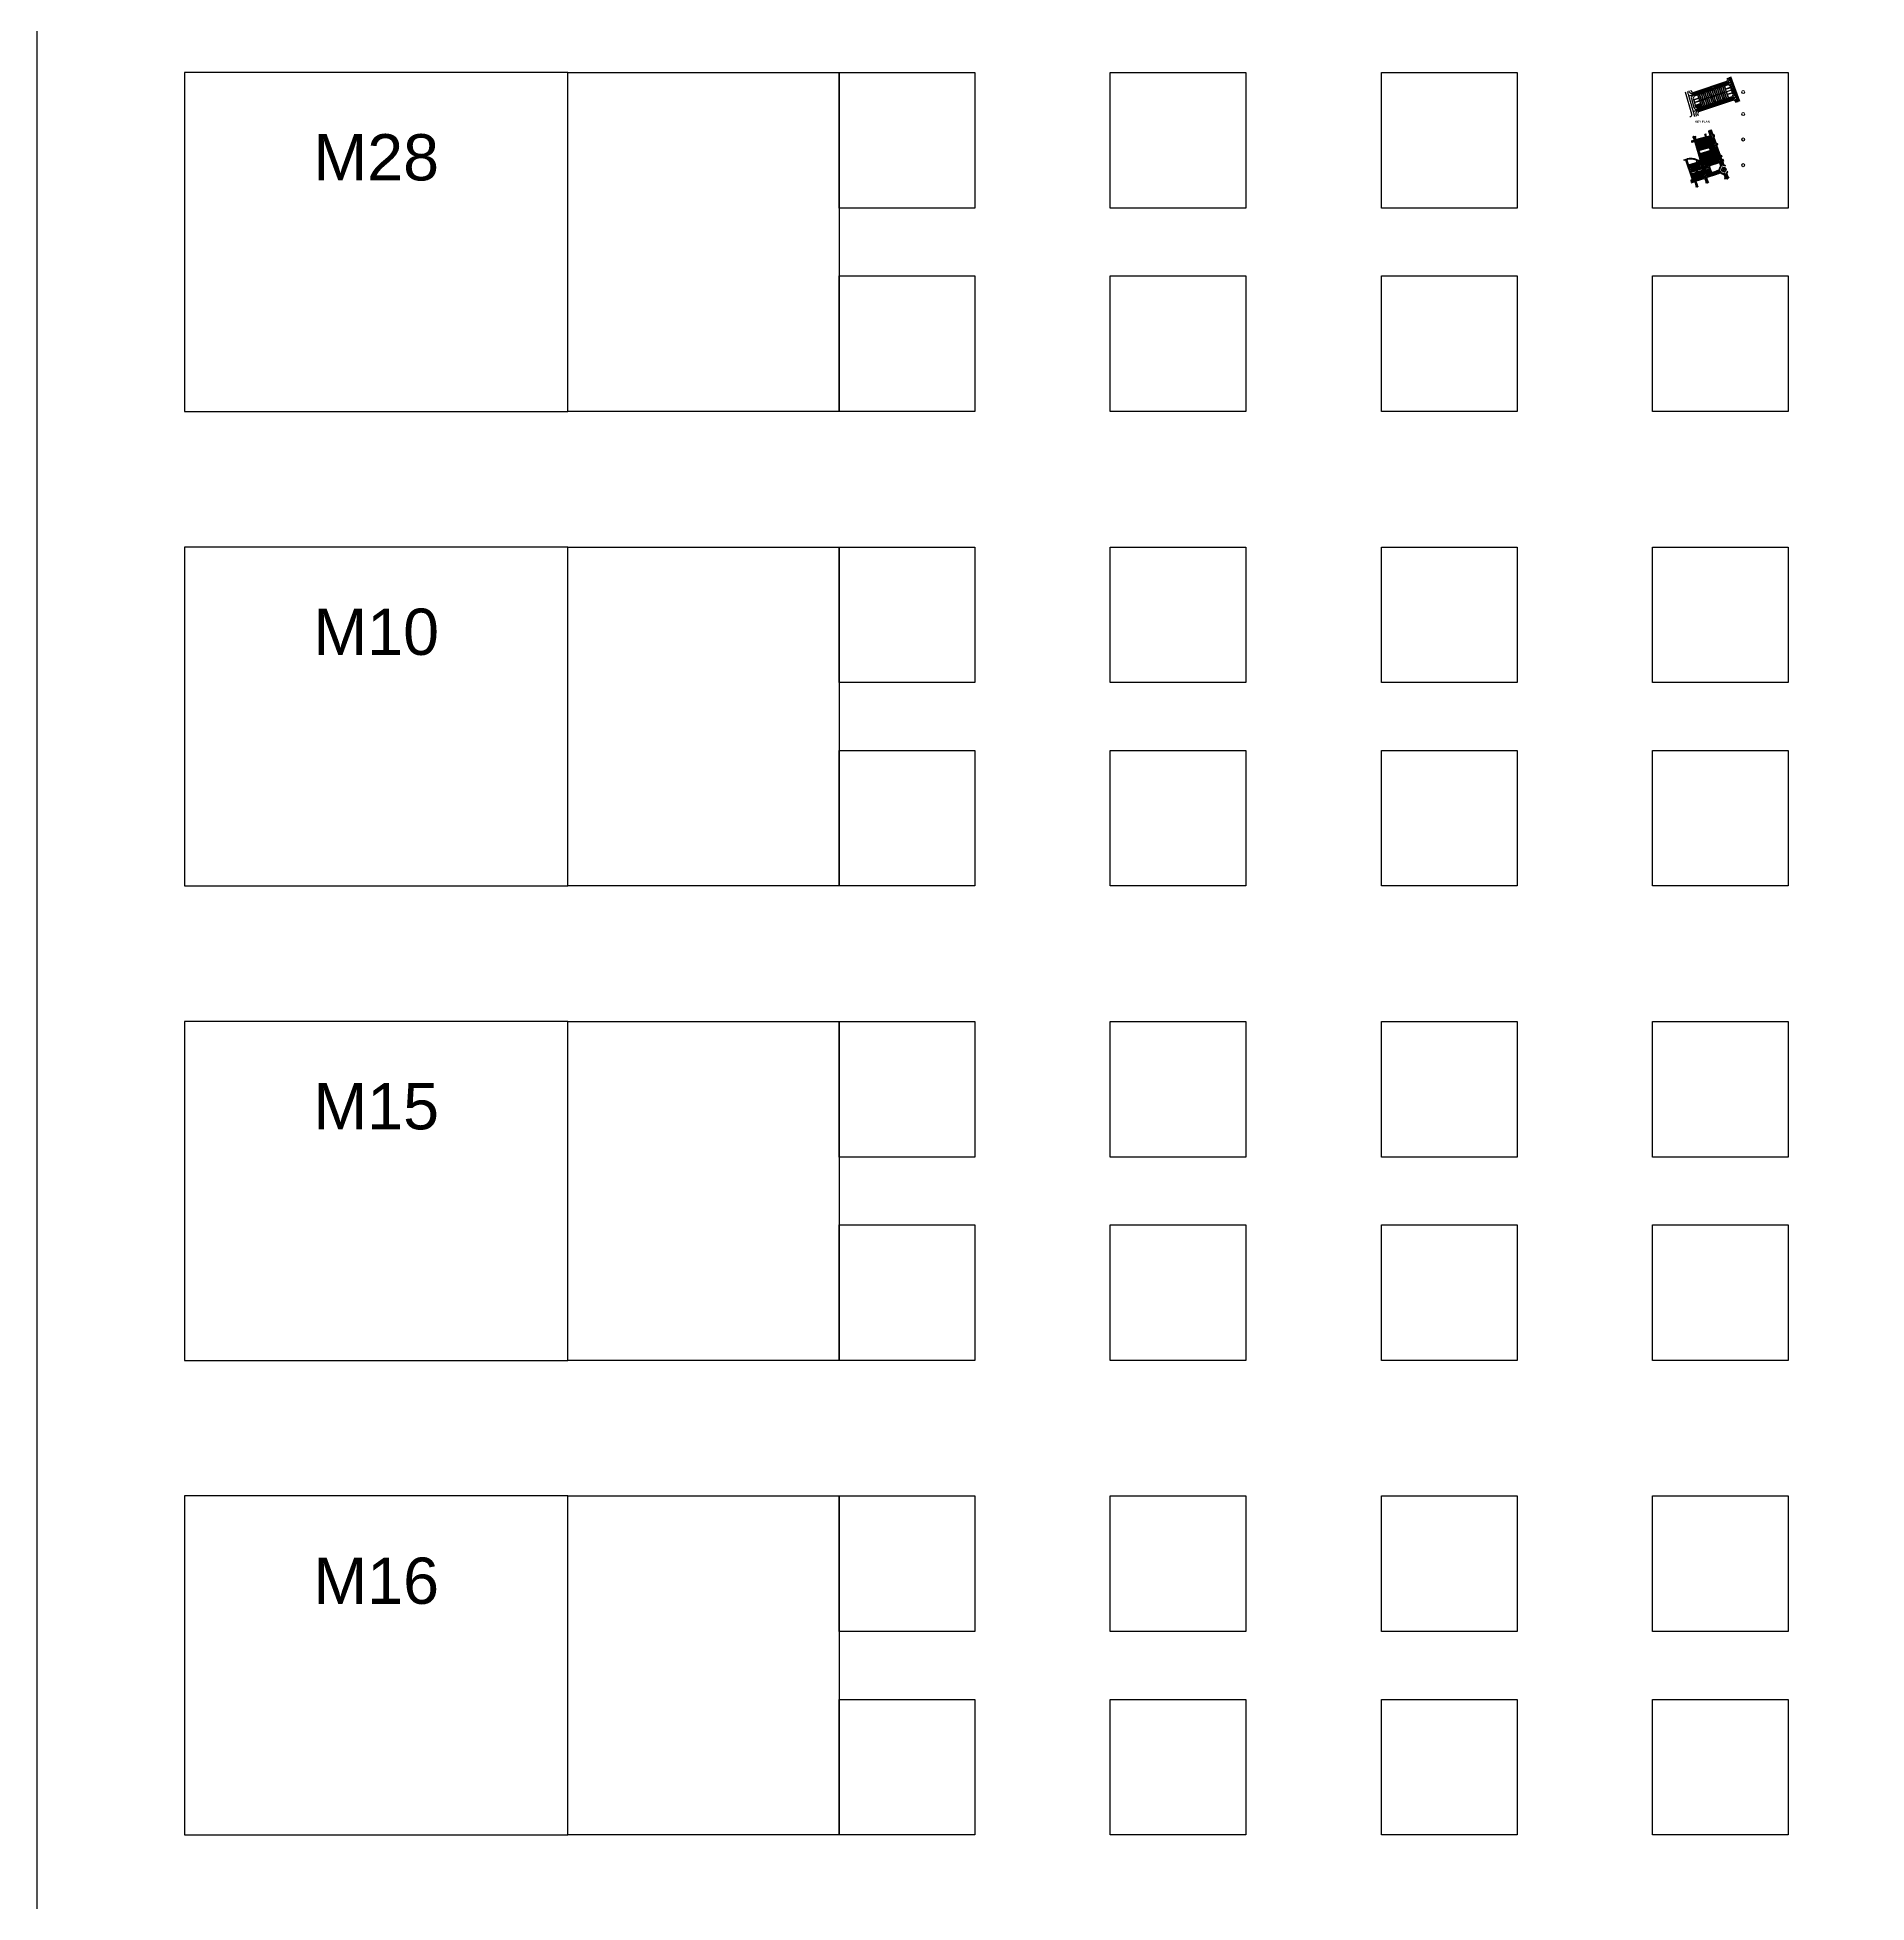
# Model space of a CAD drawing. Header units: millimetres. Extents: x -127141 to 682685, y -1234500 to 49778.
# Drawn here: x -127141 to 210174, y -600000 to -256002 of the extents above; entities that cross this region are included whole.
import ezdxf
from ezdxf.enums import TextEntityAlignment as Align

# ---------------------------------------------------------------- set-up
doc = ezdxf.new("R2010")
doc.units = ezdxf.units.MM
doc.header["$MEASUREMENT"] = 0
for name, pattern in [('ACAD_ISO10W100', [18.5, 12, -3, 0.5, -3]), ('CENTER', [3, 1.5, -0.5, 0.5, -0.5]), ('HIDDEN', [0.75, 0.5, -0.25])]:
    doc.linetypes.add(name, pattern=pattern)
for name, color, linetype, lineweight in [('-KH', 143, 'Continuous', 13), ('-TEXT', 7, 'Continuous', 15), ('-WALL', 4, 'Continuous', 35), ('A-TEXT', 7, 'Continuous', 18)]:
    doc.layers.add(name, color=color, linetype=linetype, lineweight=lineweight)
for name, color, linetype in [('ChiaLo', 128, 'CENTER'), ('LoLK', 6, 'Continuous'), ('net in mo', 159, 'Continuous')]:
    doc.layers.add(name, color=color, linetype=linetype)
doc.layers.add('LUOI GIONG', color=160, linetype='Continuous', plot=False)
doc.styles.add('1', font='arial.ttf')
doc.styles.add('A1-arial', font='arial.ttf', dxfattribs={"width": 0.8})
doc.styles.add('SVN_AVO', font='')
doc.styles.get('SVN_AVO').set_extended_font_data('SVN-Avo', bold=True)

# ---------------------------------------------------------------- blocks, each defined once
blk = doc.blocks.new('A$C3F770CC9')
at = {"elevation": 0}
blk.add_lwpolyline([(349, 602), (340, 598), (332, 602), (316, 650), (282, 638), (298, 591), (293, 582), (266, 575), (260, 578), (255, 592), (244, 588), (248, 575), (245, 569), (147, 542), (141, 545), (137, 559), (114, 553), (117, 539), (114, 533), (87, 525)], dxfattribs=at)
for points in [[(88, 519), (117, 527, 0.415004), (124, 539), (119, 554), (131, 558), (135, 543, 0.413423), (147, 536), (246, 563, 0.427702), (252, 573), (247, 589), (252, 591), (258, 574, 0.400853), (268, 569), (292, 576, 0.437327), (303, 595), (302, 597), (288, 640), (311, 648), (325, 605), (325, 603, 0.429754), (345, 594, 0.000823), (351, 596)], [(0, 310), (6, 313), (30, 321, -0.181821), (140, 318), (158, 312, 0.083755), (181, 306, 0.513132), (187, 314), (132, 509, 0.412228), (120, 516), (92, 508)], [(290, 467), (280, 495, 0.391769), (271, 500), (164, 471, 0.416202), (158, 461), (166, 432, 0.412228), (176, 426), (285, 457, 0.43702), (290, 467)], [(328, 554), (349, 496, 1), (353, 497), (332, 555, 1), (328, 554)], [(348, 582, 0.398827), (340, 563), (365, 494, 0.433046), (375, 490), (387, 495)], [(357, 579, -0.001489), (347, 575), (344, 569), (370, 496), (377, 493), (386, 498)], [(357, 579, -0.001489), (347, 575), (344, 569), (370, 496), (377, 493), (386, 498)], [(355, 585, -0.001108), (348, 582)], [(362, 461), (398, 359, 1), (402, 361), (366, 462, 1), (362, 461)], [(389, 489), (376, 484, 0.395629), (372, 473), (414, 358, 0.467936), (425, 354), (436, 360)], [(26, 306, 0.41785), (17, 310), (8, 307), (2, 304)], [(77, 80), (92, 85, 0.414214), (97, 95), (26, 306)], [(142, 311, -0.219363), (146, 307), (152, 291, 0.414214), (162, 286), (185, 294, -0.428104), (195, 288), (197, 280, -0.400458), (192, 270), (67, 228, -0.414214), (57, 234), (32, 308, -0.420828), (37, 317, -0.172814), (138, 313), (142, 311)], [(211, 230), (203, 259, 0.428104), (193, 264), (69, 223, 0.414214), (64, 213), (74, 184, 0.414214), (84, 179), (206, 220, 0.400458), (211, 230)], [(217, 209), (220, 199, -0.400458), (215, 189), (165, 173, -0.414214), (155, 178), (152, 187, -0.414214), (157, 197), (207, 214, -0.428104), (217, 209)], [(313, 406, 0.407417), (302, 411), (191, 373, 0.400458), (186, 364), (194, 335, 0.428104), (204, 329), (318, 367, 0.421043), (323, 378), (313, 406)], [(234, 223, 0.400458), (228, 213), (231, 205, 0.414214), (232, 204, 0.414214), (232, 205), (230, 214, -0.400458), (234, 222), (274, 235, 0.414214), (274, 236, 0.414214), (273, 236), (234, 223)], [(290, 208), (242, 192, 0.400458), (237, 183), (246, 153, 0.428104), (265, 143), (368, 177, 0.008886), (401, 189, 0.278117), (414, 205, -0.147047), (424, 229, 0.270704), (428, 249), (418, 277, 0.407417), (408, 282), (299, 245, 0.414214), (291, 230), (295, 218, -0.414214), (290, 208)], [(437, 254, 0.414214), (439, 253), (439, 253, 0.414214), (440, 256), (416, 324, 0.414214), (413, 325), (413, 325, 0.414214), (412, 322), (437, 254)], [(438, 355), (425, 347, 0.362457), (421, 337), (432, 309, 0.467936), (443, 305), (454, 311)], [(466, 244, -0.269945), (450, 257), (439, 288, -0.362457), (443, 297), (456, 305)], [(457, 302), (448, 297), (445, 289), (455, 262, 0.256594), (469, 250, -0.038992), (477, 247, -0.038992)], [(480, 239, 0.082783), (466, 244)], [(144, 166, 0.414214), (149, 176), (146, 185, 0.414214), (136, 190), (86, 174, 0.414214), (81, 163), (84, 154, 0.414214), (94, 149), (144, 166)], [(81, 67), (227, 116, 1), (226, 119), (80, 70)], [(82, 67), (227, 116, 1), (226, 119)], [(451, 155, -0.124666), (430, 164, 0.262937), (411, 167, -0.009345), (375, 155), (270, 120, 0.405257), (261, 101), (270, 71), (258, 68), (250, 96, 0.423227), (231, 106), (144, 77, 0.40652), (139, 67), (153, 21), (145, 18), (131, 64, 0.421949), (121, 69), (85, 57)], [(500, 183, -0.084021), (492, 170, 0.270323), (489, 151), (496, 129), (474, 121), (466, 142, 0.270325), (451, 155)]]:
    blk.add_lwpolyline(points, format="xyb")
for points in [[(301, 645), (297, 643), (311, 601, 0.427548), (314, 600), (314, 600, 0.410089), (315, 602), (315, 603), (301, 645)], [(301, 645), (298, 644), (311, 601, 0.427548), (314, 600), (314, 600, 0.410089), (315, 602), (315, 603)], [(144, 512), (152, 482, 0.412228), (162, 476), (267, 506, 0.43702), (273, 516), (261, 547, 0.391769), (252, 552), (151, 524, 0.416202)], [(178, 421), (288, 451, -0.391769), (298, 446), (305, 427, -0.421043), (300, 416), (190, 379, -0.428104), (180, 385), (172, 411, -0.416202)], [(343, 485), (317, 556, 0.391769), (299, 565), (273, 558, 0.43702), (268, 548), (296, 468, 0.414214), (307, 463), (338, 475, 0.414214)], [(309, 458), (340, 469, -0.414214), (350, 464), (393, 346, -0.421043), (388, 336), (356, 326, -0.407417), (346, 330), (304, 447, -0.414214)], [(328, 554), (349, 496, 1), (353, 497), (332, 555, 0.9989)], [(362, 461), (399, 360, 1), (402, 361), (365, 462, 1)], [(191, 279), (188, 290), (184, 292), (153, 282), (145, 306), (141, 310), (138, 312, 0.171311), (38, 316), (35, 310), (60, 234), (66, 231), (188, 272)], [(208, 285, 0.428104), (219, 279), (335, 319, 0.421043), (340, 329), (330, 357, 0.407417), (320, 362), (205, 323, 0.400458), (200, 314)], [(219, 273, 0.400458), (214, 263), (222, 235, 0.428104), (233, 229), (405, 287, 0.421043), (410, 297), (400, 326, 0.407417), (390, 331)], [(234, 223, 0.400458), (229, 213), (231, 205, 0.414214), (232, 204, 0.414214), (232, 205), (230, 214, -0.400458), (234, 222), (274, 235, 0.414214), (274, 236, 0.414214), (273, 236)], [(302, 209), (246, 191), (243, 184), (252, 152), (261, 148), (366, 183, 0.007974), (395, 194, 0.265195), (408, 209, -0.121118), (418, 231, 0.257306), (421, 250), (412, 275), (406, 278), (299, 242), (294, 233), (302, 209)], [(437, 254, 0.414214), (439, 253, 0.414214), (440, 255), (415, 324, 0.414214), (413, 325, 0.414214), (412, 323)], [(113, 92), (225, 130, 0.400458), (235, 148), (226, 178, 0.428104), (216, 183), (96, 143, 0.414214), (91, 133), (103, 97, 0.414214)], [(372, 164, 0.010023), (410, 178, 0.991336), (409, 181, -0.010014), (371, 168), (268, 133, 1), (269, 130)], [(372, 164, 0.010022), (410, 178, 0.990741), (409, 181, -0.010014), (371, 168), (268, 133, 1), (269, 130)], [(483, 124), (487, 126), (480, 145, 1.000002), (476, 144)], [(483, 124), (487, 126), (480, 145, 1), (476, 144)]]:
    blk.add_lwpolyline(points, format="xyb", close=True)
at = {"linetype": 'ACAD_ISO10W100', "ltscale": 0.75}
for points in [[(497, 91), (451, 221), (313, 601), (299, 644)], [(118, 581), (134, 526)], [(134, 526), (248, 124)], [(149, 470), (280, 506)], [(164, 420), (297, 457)], [(347, 319), (260, 561)], [(297, 457), (358, 479)], [(388, 492), (358, 479)], [(26, 317), (106, 77)], [(425, 291), (74, 173)], [(147, 313), (155, 290), (197, 304)], [(177, 372), (312, 417)], [(329, 368), (191, 322)], [(425, 291), (455, 308)], [(229, 191), (84, 143)], [(129, 85), (155, 0)], [(129, 85), (155, 0)], [(129, 85), (155, 0)], [(145, 197), (156, 166)], [(248, 124), (271, 45)]]:
    blk.add_lwpolyline(points, dxfattribs=at)
for points in [[(90, 514), (322, 578, 0.004737), (353, 591)], [(1, 307), (7, 310), (31, 318, -0.181821), (139, 316), (156, 309, 0.134331), (197, 304)], [(58, 222), (401, 337, 0.050829), (407, 340), (437, 358)], [(489, 214, -0.031733), (372, 166), (81, 69)]]:
    blk.add_lwpolyline(points, format="xyb", dxfattribs=at)
at = {"ltscale": 0.75}
for points in [[(109, 568), (104, 566), (118, 581), (138, 576), (133, 574), (133, 572), (110, 566)], [(135, 564), (112, 558), (111, 561), (134, 567)], [(241, 598), (238, 597), (245, 604), (255, 602), (252, 602), (252, 601), (241, 597)], [(254, 596), (242, 593), (242, 594), (253, 598)], [(162, 10), (166, 11), (155, 0), (140, 3), (144, 4), (144, 6), (161, 11)], [(142, 12), (159, 17), (160, 15), (143, 10)], [(254, 61), (277, 68), (278, 65), (255, 58)], [(509, 111), (517, 114), (497, 91), (467, 96), (475, 99), (474, 102), (508, 114)], [(470, 114), (504, 126), (505, 122), (471, 110)]]:
    blk.add_lwpolyline(points, close=True, dxfattribs=at)
for points in [[(260, 543), (253, 546), (153, 519), (150, 512), (158, 484), (164, 480), (267, 509), (270, 515)], [(260, 543), (253, 546), (153, 519), (150, 512), (158, 484), (164, 480), (267, 509), (270, 515)], [(166, 522), (153, 519), (150, 512), (151, 507), (169, 512)], [(169, 512), (151, 507), (154, 498), (171, 503)], [(171, 503), (154, 498), (156, 489), (174, 494)], [(174, 494), (156, 489), (158, 484), (164, 480), (177, 484)], [(278, 494), (271, 497), (167, 469), (164, 462), (172, 434), (178, 430), (285, 460), (288, 466)], [(278, 494), (271, 497), (167, 469), (164, 462), (172, 434), (178, 430), (285, 460), (288, 466)], [(182, 473), (167, 469), (164, 462), (166, 457), (185, 462)], [(172, 524), (166, 522), (169, 512), (171, 503), (177, 504)], [(185, 462), (166, 457), (168, 448), (188, 453)], [(188, 453), (168, 448), (171, 439), (190, 445)], [(177, 504), (171, 503), (177, 484), (182, 485)], [(190, 445), (171, 439), (172, 434), (178, 430), (193, 434)], [(178, 525), (172, 524), (177, 504), (183, 506)], [(183, 506), (177, 504), (182, 485), (188, 487)], [(183, 527), (178, 525), (183, 506), (189, 508)], [(192, 383), (299, 419), (302, 426), (295, 445), (289, 448), (182, 419), (178, 412), (186, 386)], [(302, 426), (295, 445), (289, 448), (182, 419), (178, 412), (186, 386), (192, 383), (299, 419)], [(188, 474), (182, 473), (188, 453), (193, 455)], [(189, 529), (183, 527), (189, 508), (194, 509)], [(189, 508), (183, 506), (188, 487), (194, 488)], [(194, 476), (188, 474), (193, 455), (199, 457)], [(193, 455), (188, 453), (193, 434), (199, 436)], [(195, 530), (189, 529), (194, 509), (200, 511)], [(194, 509), (189, 508), (194, 488), (200, 490)], [(199, 457), (193, 455), (199, 436), (205, 437)], [(200, 511), (194, 509), (200, 490), (206, 492)], [(200, 478), (194, 476), (199, 457), (205, 458)], [(201, 532), (195, 530), (200, 511), (206, 512)], [(205, 458), (199, 457), (205, 437), (210, 439)], [(206, 512), (200, 511), (206, 492), (211, 493)], [(205, 479), (200, 478), (205, 458), (211, 460)], [(206, 533), (201, 532), (206, 512), (212, 514)], [(211, 481), (205, 479), (211, 460), (217, 461)], [(211, 460), (205, 458), (210, 439), (216, 441)], [(212, 535), (206, 533), (212, 514), (218, 516)], [(212, 514), (206, 512), (211, 493), (217, 495)], [(217, 482), (211, 481), (217, 461), (222, 463)], [(217, 461), (211, 460), (216, 441), (222, 442)], [(218, 537), (212, 535), (218, 516), (223, 517)], [(218, 516), (212, 514), (217, 495), (223, 496)], [(223, 484), (217, 482), (222, 463), (228, 465)], [(222, 463), (217, 461), (222, 442), (228, 444)], [(224, 538), (218, 537), (223, 517), (229, 519)], [(223, 517), (218, 516), (223, 496), (229, 498)], [(228, 465), (222, 463), (228, 444), (233, 445)], [(229, 519), (223, 517), (229, 498), (234, 500)], [(229, 486), (223, 484), (228, 465), (234, 466)], [(230, 540), (224, 538), (229, 519), (235, 520)], [(234, 466), (228, 465), (233, 445), (239, 447)], [(235, 520), (229, 519), (234, 500), (240, 501)], [(234, 487), (229, 486), (234, 466), (240, 468)], [(235, 541), (230, 540), (235, 520), (241, 522)], [(240, 489), (234, 487), (240, 468), (245, 469)], [(240, 468), (234, 466), (239, 447), (245, 449)], [(244, 532), (241, 543), (235, 541), (241, 522), (246, 524)], [(241, 522), (235, 520), (240, 501), (246, 503)], [(246, 490), (240, 489), (245, 469), (251, 471)], [(245, 469), (240, 468), (245, 449), (251, 450)], [(260, 543), (253, 546), (241, 543), (244, 532), (262, 537)], [(249, 515), (246, 524), (241, 522), (246, 503), (252, 504)], [(262, 537), (244, 532), (246, 524), (265, 529)], [(251, 471), (245, 469), (251, 450), (257, 452)], [(265, 529), (246, 524), (249, 515), (268, 520)], [(252, 492), (246, 490), (251, 471), (257, 473)], [(270, 515), (268, 520), (249, 515), (252, 504), (267, 509)], [(257, 473), (251, 471), (257, 452), (262, 453)], [(260, 483), (258, 494), (252, 492), (257, 473), (263, 474)], [(263, 474), (257, 473), (262, 453), (268, 455), (265, 466)], [(278, 494), (271, 497), (258, 494), (260, 483), (280, 488)], [(280, 488), (260, 483), (263, 474), (283, 480)], [(286, 471), (283, 480), (263, 474), (265, 466)], [(288, 466), (286, 471), (265, 466), (268, 455), (285, 460)], [(304, 560), (275, 552), (271, 546), (299, 469), (306, 466), (334, 476), (337, 483), (310, 557)], [(304, 560), (275, 552), (271, 546), (299, 469), (306, 466), (334, 476), (337, 483), (310, 557)], [(280, 554), (275, 552), (271, 546), (277, 530), (288, 534)], [(296, 537), (277, 530), (279, 524), (298, 531)], [(300, 525), (298, 531), (279, 524), (281, 519)], [(289, 556), (280, 554), (288, 534), (296, 537)], [(300, 525), (281, 519), (283, 513), (302, 520)], [(304, 514), (302, 520), (283, 513), (285, 507)], [(306, 508), (304, 514), (285, 507), (288, 502)], [(306, 508), (288, 502), (290, 496), (308, 503)], [(298, 559), (289, 556), (296, 537), (305, 540)], [(308, 503), (290, 496), (292, 490), (310, 497)], [(310, 497), (292, 490), (294, 485), (304, 488), (312, 492)], [(304, 488), (294, 485), (299, 469), (306, 466), (311, 468)], [(317, 538), (315, 543), (296, 537), (298, 531)], [(310, 557), (304, 560), (298, 559), (305, 540), (315, 543)], [(319, 532), (317, 538), (298, 531), (300, 525)], [(321, 527), (319, 532), (300, 525), (302, 520)], [(323, 521), (321, 527), (302, 520), (304, 514)], [(325, 515), (323, 521), (304, 514), (306, 508)], [(312, 492), (304, 488), (311, 468), (320, 471)], [(327, 510), (325, 515), (306, 508), (308, 503)], [(355, 328), (349, 332), (307, 448), (310, 455), (338, 465), (344, 462), (387, 344), (384, 338)], [(355, 328), (349, 332), (307, 448), (310, 455), (338, 465), (344, 462), (387, 344), (384, 338)], [(315, 457), (310, 455), (307, 448), (312, 435), (322, 439)], [(329, 504), (327, 510), (308, 503), (310, 497)], [(331, 498), (329, 504), (310, 497), (312, 492), (321, 495)], [(321, 495), (312, 492), (320, 471), (328, 474)], [(330, 442), (312, 435), (314, 429), (332, 436)], [(332, 436), (314, 429), (316, 424), (335, 431)], [(324, 460), (315, 457), (322, 439), (330, 442)], [(335, 431), (316, 424), (318, 418), (337, 425)], [(337, 425), (318, 418), (320, 412), (339, 419)], [(331, 498), (321, 495), (328, 474), (334, 476), (337, 483)], [(332, 463), (324, 460), (330, 442), (339, 445)], [(351, 443), (349, 449), (330, 442), (332, 436)], [(344, 462), (338, 465), (332, 463), (339, 445), (349, 449)], [(353, 437), (351, 443), (332, 436), (335, 431)], [(355, 432), (353, 437), (335, 431), (337, 425)], [(357, 426), (355, 432), (337, 425), (339, 419)], [(359, 420), (357, 426), (339, 419), (341, 414)], [(188, 272), (191, 279), (188, 290), (184, 292), (153, 282), (55, 249), (60, 234), (66, 231)], [(68, 253), (55, 249), (60, 234), (66, 231), (74, 234)], [(206, 228), (202, 222), (83, 182), (76, 185), (67, 214), (70, 220), (191, 261), (197, 257)], [(206, 228), (202, 222), (83, 182), (76, 185), (67, 214), (70, 220), (191, 261), (197, 257)], [(83, 224), (70, 220), (67, 214), (72, 199), (90, 205)], [(80, 257), (68, 253), (74, 234), (86, 238)], [(91, 261), (80, 257), (86, 238), (98, 242)], [(95, 228), (83, 224), (90, 205), (102, 209)], [(103, 265), (91, 261), (98, 242), (110, 246)], [(107, 232), (95, 228), (102, 209), (113, 213)], [(113, 213), (102, 209), (108, 190), (120, 194)], [(115, 269), (103, 265), (110, 246), (122, 250)], [(119, 236), (107, 232), (113, 213), (125, 217)], [(125, 217), (113, 213), (120, 194), (132, 198)], [(127, 273), (115, 269), (122, 250), (133, 254)], [(131, 240), (119, 236), (125, 217), (137, 221)], [(137, 221), (125, 217), (132, 198), (143, 202)], [(139, 277), (127, 273), (133, 254), (145, 258)], [(143, 244), (131, 240), (137, 221), (149, 225)], [(149, 225), (137, 221), (143, 202), (155, 206)], [(151, 281), (139, 277), (145, 258), (157, 262)], [(154, 248), (143, 244), (149, 225), (161, 229)], [(161, 229), (149, 225), (155, 206), (167, 210)], [(163, 285), (151, 281), (157, 262), (169, 266)], [(166, 252), (154, 248), (161, 229), (173, 233)], [(173, 233), (161, 229), (167, 210), (179, 214)], [(174, 289), (163, 285), (169, 266), (181, 270)], [(178, 256), (166, 252), (173, 233), (184, 237)], [(184, 237), (173, 233), (179, 214), (191, 218)], [(191, 279), (188, 290), (184, 292), (174, 289), (181, 270), (188, 272)], [(197, 257), (191, 261), (178, 256), (184, 237), (201, 243)], [(201, 243), (184, 237), (191, 218), (202, 222), (206, 228)], [(206, 333), (317, 370), (320, 377), (310, 405), (303, 408), (195, 372), (192, 365), (200, 336)], [(206, 333), (317, 370), (320, 377), (310, 405), (303, 408), (195, 372), (192, 365), (200, 336)], [(206, 375), (195, 372), (192, 365), (193, 359), (210, 365)], [(210, 365), (193, 359), (196, 351), (213, 356)], [(213, 356), (196, 351), (198, 342), (216, 348)], [(216, 348), (198, 342), (200, 336), (206, 333), (219, 338)], [(212, 377), (206, 375), (213, 356), (218, 358)], [(327, 356), (321, 359), (209, 322), (206, 315), (214, 286), (220, 283), (335, 321), (338, 328)], [(327, 356), (321, 359), (209, 322), (206, 315), (214, 286), (220, 283), (335, 321), (338, 328)], [(222, 326), (209, 322), (206, 315), (208, 309), (226, 315)], [(226, 315), (208, 309), (210, 301), (228, 307)], [(228, 307), (210, 301), (212, 292), (231, 298)], [(218, 379), (212, 377), (218, 358), (224, 360)], [(231, 298), (212, 292), (214, 286), (220, 283), (235, 288)], [(218, 358), (213, 356), (219, 338), (225, 339)], [(224, 381), (218, 379), (224, 360), (230, 362)], [(224, 360), (218, 358), (225, 339), (231, 341)], [(234, 233), (228, 236), (220, 265), (223, 271), (388, 327), (394, 324), (405, 295), (402, 289)], [(234, 233), (228, 236), (220, 265), (223, 271), (388, 327), (394, 324), (405, 295), (402, 289)], [(235, 275), (223, 271), (220, 265), (224, 251), (241, 256)], [(228, 328), (222, 326), (226, 315), (228, 307), (234, 309)], [(229, 383), (224, 381), (230, 362), (236, 364)], [(230, 362), (224, 360), (231, 341), (236, 343)], [(241, 256), (224, 251), (228, 236), (234, 233), (247, 237)], [(233, 330), (228, 328), (234, 309), (240, 311)], [(234, 309), (228, 307), (231, 298), (235, 288), (240, 290)], [(235, 385), (229, 383), (236, 364), (241, 366)], [(236, 364), (230, 362), (236, 343), (242, 345)], [(239, 332), (233, 330), (240, 311), (245, 313)], [(240, 311), (234, 309), (240, 290), (246, 292)], [(241, 387), (235, 385), (241, 366), (247, 368)], [(246, 279), (235, 275), (241, 256), (253, 260)], [(241, 366), (236, 364), (242, 345), (248, 347)], [(245, 333), (239, 332), (245, 313), (251, 314)], [(245, 313), (240, 311), (246, 292), (252, 294)], [(246, 389), (241, 387), (247, 368), (253, 370)], [(247, 368), (241, 366), (248, 347), (253, 349)], [(253, 260), (241, 256), (247, 237), (259, 241)], [(250, 335), (245, 333), (251, 314), (257, 316)], [(251, 314), (245, 313), (252, 294), (257, 296)], [(252, 391), (246, 389), (253, 370), (258, 372)], [(258, 283), (246, 279), (253, 260), (265, 264)], [(253, 370), (247, 368), (253, 349), (259, 351)], [(256, 337), (250, 335), (257, 316), (263, 318)], [(257, 316), (251, 314), (257, 296), (263, 297)], [(258, 393), (252, 391), (258, 372), (264, 374)], [(258, 372), (253, 370), (259, 351), (265, 353)], [(265, 264), (253, 260), (259, 241), (271, 245)], [(262, 339), (256, 337), (263, 318), (268, 320)], [(263, 318), (257, 316), (263, 297), (269, 299)], [(263, 395), (258, 393), (264, 374), (270, 376)], [(264, 374), (258, 372), (265, 353), (270, 355)], [(270, 287), (258, 283), (265, 264), (277, 268)], [(268, 341), (262, 339), (268, 320), (274, 322)], [(269, 396), (263, 395), (270, 376), (275, 377)], [(268, 320), (263, 318), (269, 299), (275, 301)], [(270, 376), (264, 374), (270, 355), (276, 357)], [(277, 268), (265, 264), (271, 245), (283, 249)], [(273, 343), (268, 341), (274, 322), (280, 324)], [(274, 322), (268, 320), (275, 301), (280, 303)], [(275, 398), (269, 396), (275, 377), (281, 379)], [(275, 377), (270, 376), (276, 357), (282, 359)], [(282, 291), (270, 287), (277, 268), (288, 272)], [(279, 345), (273, 343), (280, 324), (285, 326)], [(280, 324), (274, 322), (280, 303), (286, 305)], [(280, 400), (275, 398), (281, 379), (287, 381)], [(281, 379), (275, 377), (282, 359), (287, 360)], [(288, 272), (277, 268), (283, 249), (295, 253)], [(285, 347), (279, 345), (285, 326), (291, 328)], [(286, 402), (280, 400), (287, 381), (292, 383)], [(285, 326), (280, 324), (286, 305), (292, 307)], [(287, 381), (281, 379), (287, 360), (293, 362)], [(294, 295), (282, 291), (288, 272), (300, 276)], [(290, 349), (285, 347), (291, 328), (297, 330)], [(291, 328), (285, 326), (292, 307), (297, 309)], [(292, 404), (286, 402), (292, 383), (298, 385), (295, 394)], [(292, 383), (287, 381), (293, 362), (299, 364)], [(300, 276), (288, 272), (295, 253), (307, 257)], [(296, 351), (290, 349), (297, 330), (302, 332)], [(297, 330), (291, 328), (297, 309), (303, 311)], [(310, 405), (303, 408), (292, 404), (295, 394), (312, 399)], [(298, 385), (292, 383), (299, 364), (304, 366), (301, 377)], [(306, 299), (294, 295), (300, 276), (312, 280)], [(312, 399), (295, 394), (298, 385), (315, 391)], [(302, 353), (296, 351), (302, 332), (308, 334)], [(302, 332), (297, 330), (303, 311), (309, 313)], [(315, 391), (298, 385), (301, 377), (318, 382)], [(312, 280), (300, 276), (307, 257), (318, 261)], [(320, 377), (318, 382), (301, 377), (304, 366), (317, 370)], [(307, 354), (302, 353), (308, 334), (314, 335)], [(308, 334), (302, 332), (309, 313), (314, 315)], [(318, 303), (306, 299), (312, 280), (324, 284)], [(327, 356), (321, 359), (307, 354), (311, 344), (329, 350)], [(314, 335), (308, 334), (314, 315), (320, 317)], [(329, 350), (311, 344), (314, 335), (333, 342)], [(324, 284), (312, 280), (318, 261), (330, 265)], [(333, 342), (314, 335), (317, 327), (336, 333)], [(338, 328), (336, 333), (317, 327), (320, 317), (335, 321)], [(329, 307), (318, 303), (324, 284), (336, 288)], [(339, 419), (320, 412), (322, 407), (341, 414)], [(343, 408), (341, 414), (322, 407), (324, 401)], [(343, 408), (324, 401), (326, 395), (345, 402)], [(336, 288), (324, 284), (330, 265), (342, 269)], [(345, 402), (326, 395), (328, 390), (347, 397)], [(347, 397), (328, 390), (330, 384), (349, 391)], [(341, 311), (329, 307), (336, 288), (348, 292)], [(349, 391), (330, 384), (332, 379), (351, 385)], [(351, 385), (332, 379), (334, 373), (353, 380)], [(353, 380), (334, 373), (336, 367), (355, 374)], [(357, 368), (355, 374), (336, 367), (338, 362)], [(348, 292), (336, 288), (342, 269), (354, 273)], [(357, 368), (338, 362), (340, 356), (359, 363)], [(359, 363), (340, 356), (342, 350), (361, 357)], [(361, 415), (359, 420), (341, 414), (343, 408)], [(353, 315), (341, 311), (348, 292), (359, 296)], [(361, 357), (342, 350), (344, 345), (355, 348), (363, 352)], [(364, 409), (361, 415), (343, 408), (345, 402)], [(355, 348), (344, 345), (349, 332), (355, 328), (361, 330)], [(366, 403), (364, 409), (345, 402), (347, 397)], [(368, 398), (366, 403), (347, 397), (349, 391)], [(359, 296), (348, 292), (354, 273), (366, 277)], [(370, 392), (368, 398), (349, 391), (351, 385)], [(372, 387), (370, 392), (351, 385), (353, 380)], [(374, 381), (372, 387), (353, 380), (355, 374)], [(365, 319), (353, 315), (359, 296), (371, 300)], [(376, 375), (374, 381), (355, 374), (357, 368)], [(363, 352), (355, 348), (361, 330), (370, 333)], [(378, 370), (376, 375), (357, 368), (359, 363)], [(380, 364), (378, 370), (359, 363), (361, 357)], [(371, 300), (359, 296), (366, 277), (378, 281)], [(380, 364), (361, 357), (363, 352), (372, 355), (382, 358)], [(372, 355), (363, 352), (370, 333), (378, 336)], [(377, 323), (365, 319), (371, 300), (383, 304)], [(383, 304), (371, 300), (378, 281), (390, 285)], [(382, 358), (372, 355), (378, 336), (384, 338), (387, 344)], [(394, 324), (388, 327), (377, 323), (383, 304), (400, 309)], [(400, 309), (383, 304), (390, 285), (402, 289), (405, 295)], [(90, 205), (72, 199), (76, 185), (83, 182), (96, 186)], [(146, 175), (143, 184), (137, 188), (87, 171), (83, 164), (87, 155), (93, 152), (143, 169)], [(137, 188), (143, 184), (146, 175), (143, 169), (93, 152), (87, 155), (83, 164), (87, 171)], [(102, 209), (90, 205), (96, 186), (108, 190)], [(97, 140), (214, 180), (220, 177), (229, 145), (225, 136), (111, 98), (105, 101), (94, 134)], [(224, 162), (220, 177), (214, 180), (97, 140), (94, 134), (98, 120)], [(101, 142), (97, 140), (94, 134), (98, 120), (107, 123)], [(225, 136), (229, 145), (226, 157), (100, 115), (105, 101), (111, 98)], [(109, 118), (100, 115), (105, 101), (111, 98), (115, 99)], [(106, 144), (101, 142), (107, 123), (113, 125)], [(112, 145), (106, 144), (113, 125), (118, 126)], [(114, 120), (109, 118), (115, 99), (121, 101)], [(118, 147), (112, 145), (115, 135), (118, 126), (124, 128)], [(120, 122), (114, 120), (121, 101), (126, 103)], [(123, 149), (118, 147), (124, 128), (130, 130)], [(126, 124), (120, 122), (126, 103), (132, 105)], [(129, 151), (123, 149), (130, 130), (135, 132)], [(131, 126), (126, 124), (132, 105), (138, 107)], [(135, 153), (129, 151), (135, 132), (141, 134)], [(137, 127), (131, 126), (138, 107), (143, 108)], [(140, 155), (135, 153), (141, 134), (147, 136)], [(143, 129), (137, 127), (143, 108), (149, 110)], [(146, 157), (140, 155), (147, 136), (152, 138)], [(148, 131), (143, 129), (149, 110), (155, 112)], [(152, 159), (146, 157), (152, 138), (158, 140)], [(154, 133), (148, 131), (155, 112), (160, 114)], [(157, 161), (152, 159), (158, 140), (164, 142)], [(160, 135), (154, 133), (160, 114), (166, 116)], [(211, 191), (214, 198), (212, 207), (205, 211), (158, 195), (155, 188), (158, 179), (164, 176)], [(155, 188), (158, 195), (205, 211), (212, 207), (214, 198), (211, 191), (164, 176), (158, 179)], [(163, 163), (157, 161), (164, 142), (169, 144)], [(165, 137), (160, 135), (166, 116), (172, 118)], [(169, 165), (163, 163), (169, 144), (175, 146)], [(171, 139), (165, 137), (172, 118), (177, 120)], [(174, 166), (169, 165), (175, 146), (181, 147)], [(177, 141), (171, 139), (177, 120), (183, 122)], [(180, 168), (174, 166), (181, 147), (187, 149)], [(182, 143), (177, 141), (183, 122), (189, 124)], [(186, 170), (180, 168), (187, 149), (192, 151)], [(188, 145), (182, 143), (189, 124), (195, 126)], [(192, 172), (186, 170), (192, 151), (198, 153)], [(194, 147), (188, 145), (195, 126), (200, 128)], [(201, 164), (197, 174), (192, 172), (198, 153), (204, 155)], [(200, 148), (194, 147), (200, 128), (206, 129)], [(203, 176), (197, 174), (204, 155), (209, 157)], [(208, 142), (205, 150), (200, 148), (206, 129), (212, 131)], [(209, 178), (203, 176), (209, 157), (215, 159)], [(211, 152), (205, 150), (212, 131), (217, 133)], [(220, 177), (214, 180), (209, 178), (215, 159), (224, 162)], [(217, 154), (211, 152), (217, 133), (223, 135)], [(226, 157), (217, 154), (223, 135), (225, 136), (229, 145)], [(308, 190), (302, 209), (246, 191), (243, 184), (247, 170)], [(251, 192), (246, 191), (243, 184), (247, 170), (257, 173)], [(310, 186), (308, 190), (247, 170), (249, 165)], [(310, 186), (249, 165), (252, 152), (261, 148), (316, 167)], [(259, 168), (249, 165), (252, 152), (261, 148), (265, 149)], [(257, 194), (251, 192), (257, 173), (263, 175)], [(262, 196), (257, 194), (263, 175), (269, 177)], [(265, 170), (259, 168), (265, 149), (271, 151)], [(268, 198), (262, 196), (269, 177), (274, 179)], [(270, 172), (265, 170), (271, 151), (277, 153)], [(274, 200), (268, 198), (274, 179), (280, 181)], [(276, 174), (270, 172), (277, 153), (282, 155)], [(279, 202), (274, 200), (280, 181), (286, 183)], [(282, 176), (276, 174), (282, 155), (288, 157)], [(285, 204), (279, 202), (286, 183), (291, 185)], [(287, 178), (282, 176), (288, 157), (294, 159)], [(291, 205), (285, 204), (291, 185), (297, 186)], [(293, 180), (287, 178), (294, 159), (299, 161)], [(296, 207), (291, 205), (297, 186), (303, 188)], [(299, 182), (293, 180), (299, 161), (305, 163)], [(302, 209), (296, 207), (303, 188), (308, 190)], [(308, 190), (303, 188), (296, 207), (301, 209)], [(304, 184), (299, 182), (305, 163), (311, 165)], [(310, 186), (304, 184), (311, 165), (316, 167)], [(309, 185), (304, 184), (311, 165), (315, 166)]]:
    blk.add_lwpolyline(points, close=True)
at = {"ltscale": 5}
for points in [[(151, 507), (169, 512)], [(154, 498), (265, 529)], [(156, 489), (174, 494)], [(177, 484), (166, 522)], [(166, 457), (185, 462)], [(168, 448), (283, 480)], [(171, 439), (190, 445)], [(182, 485), (172, 524)], [(188, 487), (178, 525)], [(193, 434), (182, 473)], [(194, 488), (183, 527)], [(199, 436), (188, 474)], [(200, 490), (189, 529)], [(205, 437), (194, 476)], [(206, 492), (195, 530)], [(210, 439), (200, 478)], [(211, 493), (201, 532)], [(216, 441), (205, 479)], [(217, 495), (206, 533)], [(222, 442), (211, 481)], [(223, 496), (212, 535)], [(228, 444), (217, 482)], [(229, 498), (218, 537)], [(233, 445), (223, 484)], [(234, 500), (224, 538)], [(239, 447), (229, 486)], [(240, 501), (230, 540)], [(245, 449), (234, 487)], [(246, 503), (235, 541)], [(251, 450), (240, 489)], [(252, 504), (241, 543)], [(244, 532), (262, 537)], [(257, 452), (246, 490)], [(249, 515), (268, 520)], [(262, 453), (252, 492)], [(268, 455), (258, 494)], [(260, 483), (280, 488)], [(265, 466), (286, 471)], [(277, 530), (315, 543)], [(279, 524), (317, 538)], [(288, 534), (280, 554)], [(281, 519), (319, 532)], [(283, 513), (321, 527)], [(285, 507), (323, 521)], [(288, 502), (325, 515)], [(320, 471), (289, 556)], [(290, 496), (327, 510)], [(292, 490), (329, 504)], [(294, 485), (331, 498)], [(305, 540), (298, 559)], [(311, 468), (304, 488)], [(312, 435), (349, 449)], [(314, 429), (351, 443)], [(322, 439), (315, 457)], [(316, 424), (353, 437)], [(318, 418), (355, 432)], [(320, 412), (357, 426)], [(328, 474), (321, 495)], [(370, 333), (324, 460)], [(339, 445), (332, 463)], [(184, 292), (55, 249)], [(68, 253), (74, 234)], [(201, 243), (72, 199)], [(80, 257), (86, 238)], [(96, 186), (83, 224)], [(91, 261), (98, 242)], [(108, 190), (95, 228)], [(103, 265), (110, 246)], [(120, 194), (107, 232)], [(115, 269), (122, 250)], [(132, 198), (119, 236)], [(127, 273), (133, 254)], [(143, 202), (131, 240)], [(139, 277), (145, 258)], [(155, 206), (143, 244)], [(151, 281), (157, 262)], [(167, 210), (154, 248)], [(163, 285), (169, 266)], [(179, 214), (166, 252)], [(174, 289), (181, 270)], [(191, 218), (178, 256)], [(210, 365), (193, 359)], [(315, 391), (196, 351)], [(216, 348), (198, 342)], [(219, 338), (206, 375)], [(226, 315), (208, 309)], [(333, 342), (210, 301)], [(225, 339), (212, 377)], [(231, 298), (212, 292)], [(231, 341), (218, 379)], [(235, 288), (222, 326)], [(236, 343), (224, 381)], [(400, 309), (224, 251)], [(240, 290), (228, 328)], [(242, 345), (229, 383)], [(246, 292), (233, 330)], [(248, 347), (235, 385)], [(235, 275), (247, 237)], [(252, 294), (239, 332)], [(253, 349), (241, 387)], [(257, 296), (245, 333)], [(259, 351), (246, 389)], [(246, 279), (259, 241)], [(263, 297), (250, 335)], [(265, 353), (252, 391)], [(269, 299), (256, 337)], [(270, 355), (258, 393)], [(258, 283), (271, 245)], [(275, 301), (262, 339)], [(276, 357), (263, 395)], [(280, 303), (268, 341)], [(282, 359), (269, 396)], [(270, 287), (283, 249)], [(286, 305), (273, 343)], [(287, 360), (275, 398)], [(292, 307), (279, 345)], [(293, 362), (280, 400)], [(282, 291), (295, 253)], [(297, 309), (285, 347)], [(299, 364), (286, 402)], [(303, 311), (290, 349)], [(304, 366), (292, 404)], [(294, 295), (307, 257)], [(312, 399), (295, 394)], [(309, 313), (296, 351)], [(318, 382), (301, 377)], [(314, 315), (302, 353)], [(306, 299), (318, 261)], [(320, 317), (307, 354)], [(329, 350), (311, 344)], [(336, 333), (317, 327)], [(318, 303), (330, 265)], [(322, 407), (359, 420)], [(324, 401), (361, 415)], [(326, 395), (364, 409)], [(328, 390), (366, 403)], [(329, 307), (342, 269)], [(330, 384), (368, 398)], [(332, 379), (370, 392)], [(334, 373), (372, 387)], [(336, 367), (374, 381)], [(338, 362), (376, 375)], [(340, 356), (378, 370)], [(341, 311), (354, 273)], [(342, 350), (380, 364)], [(344, 345), (382, 358)], [(353, 315), (366, 277)], [(361, 330), (355, 348)], [(365, 319), (378, 281)], [(378, 336), (372, 355)], [(377, 323), (390, 285)], [(224, 162), (98, 120)], [(226, 157), (100, 115)], [(101, 142), (107, 123)], [(106, 144), (113, 125)], [(109, 118), (115, 99)], [(112, 145), (118, 126)], [(114, 120), (121, 101)], [(118, 147), (124, 128)], [(120, 122), (126, 103)], [(123, 149), (130, 130)], [(126, 124), (132, 105)], [(129, 151), (135, 132)], [(131, 126), (138, 107)], [(135, 153), (141, 134)], [(137, 127), (143, 108)], [(140, 155), (147, 136)], [(143, 129), (149, 110)], [(146, 157), (152, 138)], [(148, 131), (155, 112)], [(152, 159), (158, 140)], [(154, 133), (160, 114)], [(164, 142), (157, 161)], [(160, 135), (166, 116)], [(163, 163), (169, 144)], [(172, 118), (165, 137)], [(169, 165), (175, 146)], [(171, 139), (177, 120)], [(174, 166), (181, 147)], [(177, 141), (183, 122)], [(180, 168), (187, 149)], [(182, 143), (189, 124)], [(186, 170), (192, 151)], [(188, 145), (195, 126)], [(192, 172), (198, 153)], [(194, 147), (200, 128)], [(197, 174), (204, 155)], [(200, 148), (206, 129)], [(203, 176), (209, 157)], [(205, 150), (212, 131)], [(209, 178), (215, 159)], [(211, 152), (217, 133)], [(217, 154), (223, 135)], [(302, 209), (308, 190), (247, 170)], [(249, 165), (310, 186), (316, 167)], [(251, 192), (257, 173)], [(257, 194), (263, 175)], [(259, 168), (265, 149)], [(262, 196), (269, 177)], [(265, 170), (271, 151)], [(268, 198), (274, 179)], [(270, 172), (277, 153)], [(274, 200), (280, 181)], [(276, 174), (282, 155)], [(279, 202), (286, 183)], [(282, 176), (288, 157)], [(285, 204), (291, 185)], [(287, 178), (294, 159)], [(291, 205), (297, 186)], [(293, 180), (299, 161)], [(296, 207), (303, 188)], [(299, 182), (305, 163)], [(304, 184), (311, 165)]]:
    blk.add_lwpolyline(points, dxfattribs=at)
for points in [[(435, 363), (426, 358), (420, 360), (378, 475), (381, 482), (390, 486)], [(435, 363), (426, 358), (420, 360), (378, 475), (381, 482), (390, 486)], [(153, 282), (55, 249)], [(453, 314), (444, 308), (438, 310), (427, 339), (430, 346), (439, 352)], [(453, 314), (444, 308), (438, 310), (427, 339), (430, 346), (439, 352)], [(226, 119), (80, 70)], [(226, 157), (224, 162), (98, 120), (100, 115), (226, 157)]]:
    blk.add_lwpolyline(points)
at = {"linetype": 'ByBlock'}
for points in [[(145, 306), (141, 310), (138, 312, 0.171311), (38, 316), (35, 310), (55, 249), (153, 282)], [(408, 209, -0.121118), (418, 231, 0.257306), (421, 250), (412, 275), (406, 278), (299, 242), (294, 233), (316, 167), (366, 183, 0.007975), (395, 194, 0.265194)]]:
    blk.add_lwpolyline(points, format="xyb", close=True, dxfattribs=at)
at = {"linetype": 'HIDDEN', "ltscale": 5}
for points in [[(230, 218), (235, 215)], [(230, 216), (236, 211)], [(232, 220), (236, 217)], [(234, 222), (239, 218)], [(237, 223), (242, 219)], [(241, 208), (239, 214), (277, 227), (282, 224), (245, 211), (247, 203), (241, 208)], [(240, 224), (245, 220)], [(240, 215), (245, 211)], [(242, 216), (247, 212)], [(243, 225), (248, 221)], [(245, 217), (250, 213)], [(246, 226), (251, 222)], [(248, 218), (253, 214)], [(249, 227), (253, 223)], [(251, 228), (256, 224)], [(251, 218), (256, 215)], [(254, 229), (259, 225)], [(254, 219), (259, 216)], [(257, 230), (262, 226)], [(257, 220), (262, 217)], [(260, 230), (265, 227)], [(260, 221), (265, 218)], [(263, 231), (268, 228)], [(263, 222), (268, 219)], [(266, 232), (271, 229)], [(266, 223), (270, 220)], [(268, 224), (273, 221)], [(269, 233), (274, 230)], [(271, 225), (276, 222)], [(274, 226), (279, 223)], [(230, 212), (237, 207)], [(239, 212), (246, 207)]]:
    blk.add_lwpolyline(points, dxfattribs=at)
blk.add_lwpolyline([(232, 208), (238, 203), (235, 215, -0.400458), (236, 217), (277, 231), (272, 234)], format="xyb", dxfattribs=at)
at = {"linetype": 'ByBlock'}
blk.add_lwpolyline([(457, 302), (448, 297), (445, 289), (455, 262, 0.256594), (469, 250, -0.038992), (477, 247, -0.038992)], format="xyb", dxfattribs=at)
at = {"elevation": 0}
blk.add_lwpolyline([(87, 51), (121, 63), (127, 60), (140, 17), (158, 22), (144, 66), (148, 72), (235, 101), (243, 97), (253, 66), (276, 73), (266, 104), (271, 113), (377, 149, 0.008545), (410, 161, -0.249193), (429, 158, 0.09975), (447, 150, -0.256949), (462, 137), (468, 119), (502, 131), (495, 149, -0.256949), (499, 168, 0.040203), (503, 175)], format="xyb", dxfattribs=at)
at = {"ltscale": 0.75, "elevation": 0}
blk.add_lwpolyline([(280, 58), (286, 60), (271, 45), (252, 50), (257, 51), (256, 53), (279, 60)], close=True, dxfattribs=at)
for radius in [25, 20, 20]:
    blk.add_circle((458, 200), radius)
blk = doc.blocks.new('A$C07bc9635')
blk.add_line((1159, 460), (0, 4543))
for points in [[(7850, 7178), (7932, 6953, -0.4210432), (7645, 6359), (1308, 4232, -0.4281041), (718, 4543), (656, 4764)], [(8363, 5761, 0.4074168), (7783, 6041), (1362, 3886, 0.4004581), (1065, 3323), (1537, 1659, 0.4281041), (2127, 1348), (8664, 3542, 0.4210432), (8951, 4135), (8363, 5761)], [(9494, 2633), (9382, 2943, 0.4074168), (8802, 3223), (2180, 1001, 0.4004581), (1884, 439), (1977, 110)]]:
    blk.add_lwpolyline(points, format="xyb")
for points in [[(984, 4874), (1053, 4632), (1404, 4447), (7596, 6525), (7771, 6887), (7686, 7123)], [(984, 4874), (1053, 4632), (1404, 4447), (7596, 6525), (7771, 6887), (7686, 7123)], [(9822, 2743), (8178, 7288)], [(9986, 2798), (8342, 7343)], [(9986, 2798), (8342, 7343)], [(9330, 2578), (9222, 2878), (8851, 3057), (2412, 897), (2218, 528), (2305, 220)], [(9330, 2578), (9222, 2878), (8851, 3057), (2412, 897), (2218, 528), (2305, 220)]]:
    blk.add_lwpolyline(points)
at = {"linetype": 'ACAD_ISO10W100', "ltscale": 0.75}
for points in [[(9658, 2688), (8014, 7233)], [(328, 4654), (1649, 0)], [(570, 3802), (8315, 6401)], [(9334, 3584), (1388, 918)]]:
    blk.add_lwpolyline(points, dxfattribs=at)
for points in [[(2223, 1562), (8615, 3708), (8790, 4070), (8203, 5696), (7832, 5875), (1593, 3781), (1399, 3413), (1871, 1748)], [(2223, 1562), (8615, 3708), (8790, 4070), (8203, 5696), (7832, 5875), (1593, 3781), (1399, 3413), (1871, 1748)], [(2251, 4002), (1593, 3781), (1399, 3413), (1493, 3079), (2453, 3401)], [(2579, 4112), (2251, 4002), (2618, 2910), (2945, 3020)], [(2907, 4222), (2579, 4112), (2945, 3020), (3273, 3130)], [(3234, 4332), (2907, 4222), (3273, 3130), (3601, 3240)], [(3562, 4442), (3234, 4332), (3601, 3240), (3928, 3350)], [(3889, 4552), (3562, 4442), (3928, 3350), (4256, 3460)], [(4217, 4662), (3889, 4552), (4256, 3460), (4584, 3570)], [(4256, 3460), (3928, 3350), (4295, 2258), (4623, 2368)], [(4545, 4772), (4217, 4662), (4584, 3570), (4911, 3680)], [(4584, 3570), (4256, 3460), (4623, 2368), (4950, 2478)], [(4872, 4882), (4545, 4772), (4911, 3680), (5239, 3790)], [(4911, 3680), (4584, 3570), (4950, 2478), (5278, 2587)], [(5200, 4992), (4872, 4882), (5239, 3790), (5567, 3900)], [(5239, 3790), (4911, 3680), (5278, 2587), (5605, 2697)], [(5528, 5102), (5200, 4992), (5567, 3900), (5894, 4009)], [(5567, 3900), (5239, 3790), (5605, 2697), (5933, 2807)], [(5855, 5212), (5528, 5102), (5894, 4009), (6222, 4119)], [(5894, 4009), (5567, 3900), (5933, 2807), (6261, 2917)], [(6183, 5322), (5855, 5212), (6222, 4119), (6549, 4229)], [(6222, 4119), (5894, 4009), (6261, 2917), (6588, 3027)], [(6511, 5432), (6183, 5322), (6549, 4229), (6877, 4339)], [(6549, 4229), (6222, 4119), (6588, 3027), (6916, 3137)], [(6838, 5541), (6511, 5432), (6877, 4339), (7205, 4449)], [(6877, 4339), (6549, 4229), (6916, 3137), (7244, 3247)], [(7166, 5651), (6838, 5541), (7205, 4449), (7532, 4559), (7367, 5051)], [(7205, 4449), (6877, 4339), (7244, 3247), (7571, 3357)], [(8203, 5696), (7832, 5875), (7166, 5651), (7367, 5051), (8320, 5370)], [(7532, 4559), (7205, 4449), (7571, 3357), (7899, 3467), (7697, 4068)], [(8497, 4883), (7532, 4559), (7697, 4068), (8673, 4395)], [(8790, 4070), (8673, 4395), (7697, 4068), (7899, 3467), (8615, 3708)], [(2453, 3401), (1493, 3079), (1635, 2580), (2618, 2910)], [(2618, 2910), (1635, 2580), (1777, 2081), (2783, 2418)], [(2783, 2418), (1777, 2081), (1871, 1748), (2223, 1562), (2984, 1818)], [(2945, 3020), (2618, 2910), (2984, 1818), (3312, 1928)], [(3273, 3130), (2945, 3020), (3312, 1928), (3640, 2038)], [(3601, 3240), (3273, 3130), (3640, 2038), (3967, 2148)], [(3928, 3350), (3601, 3240), (3967, 2148), (4295, 2258)]]:
    blk.add_lwpolyline(points, close=True)
at = {"ltscale": 5}
for points in [[(8497, 4883), (1635, 2580)], [(2984, 1818), (2251, 4002)], [(3312, 1928), (2579, 4112)], [(3640, 2038), (2907, 4222)], [(3967, 2148), (3234, 4332)], [(4295, 2258), (3562, 4442)], [(4623, 2368), (3889, 4552)], [(4950, 2478), (4217, 4662)], [(5278, 2587), (4545, 4772)], [(5605, 2697), (4872, 4882)], [(5933, 2807), (5200, 4992)], [(6261, 2917), (5528, 5102)], [(6588, 3027), (5855, 5212)], [(6916, 3137), (6183, 5322)], [(7244, 3247), (6511, 5432)], [(7571, 3357), (6838, 5541)], [(7899, 3467), (7166, 5651)], [(8673, 4395), (7697, 4068)], [(2453, 3401), (1493, 3079)], [(2783, 2418), (1777, 2081)]]:
    blk.add_lwpolyline(points, dxfattribs=at)
blk.add_arc((827, 366), 346, 267.19246, 15.84764)
at = {"layer": 'ChiaLo', "ltscale": 5}
blk.add_lwpolyline([(8320, 5370), (7367, 5051)], dxfattribs=at)

msp = doc.modelspace()

# ---------------------------------------------------------------- hatches: boundary and pattern name
at = {"layer": '-WALL'}
h = msp.add_hatch(dxfattribs=at)
h.set_pattern_fill('ANSI31', color=256, scale=16.2)
h.set_pattern_definition([(45, (-4649.31, 14354.315), (-36.370037, 36.370037), [])])
h.paths.add_polyline_path([(179577.5, -277626.5), (179522.8, -277730.2), (179655.7, -278198.4), (179754.6, -278250.6), (181552.5, -277647.2), (181601.7, -277545.3), (181436.4, -277088.1), (181332, -277037.7)])
at = {"layer": 'LoLK'}
h = msp.add_hatch(color=256, dxfattribs=at)
h.dxf.hatch_style = 1
h.paths.add_polyline_path([(178557.4, -268553.7), (179563.3, -268216.2), (179764.9, -268816.8), (179003.7, -269072.3), (178652, -268886.9)])

# ---------------------------------------------------------------- linework, layer by layer
at = {"layer": '-KH'}
for centre in [(187397.2, -266099.5), (187397.2, -270149.5), (187397.9, -274850), (187397.9, -279584.5)]:
    msp.add_circle(centre, 286.3, dxfattribs=at)
at = {"layer": '-WALL', "const_width": 16.2}
msp.add_lwpolyline([(179577.5, -277626.5), (179522.8, -277730.2), (179655.7, -278198.4), (179754.6, -278250.6), (181552.5, -277647.2), (181601.7, -277545.3), (181436.4, -277088.1), (181332, -277037.7)], close=True, dxfattribs=at)
at = {"layer": 'Defpoints', "color": 2}
msp.add_lwpolyline([(-127141.3, 49777.6), (682684.8, 49777.6), (682684.8, -944114.4), (-127141.3, -944114.4)], close=True, dxfattribs=at)
at = {"layer": 'LoLK'}
msp.add_lwpolyline([(178557.4, -268553.7), (179563.3, -268216.2), (179764.9, -268816.8), (179003.7, -269072.3), (178652, -268886.9)], close=True, dxfattribs=at)
at = {"layer": 'LUOI GIONG'}
for points in [[(-29302.5, -262500), (-100000, -262500), (-100000, -325000), (-29302.5, -325000)], [(-29302.5, -262500), (20697.5, -262500), (20697.5, -325000), (-29302.5, -325000)], [(20697.5, -262500), (45697.5, -262500), (45697.5, -287500), (20697.5, -287500)], [(70697.5, -262500), (95697.5, -262500), (95697.5, -287500), (70697.5, -287500)], [(120697.5, -262500), (145697.5, -262500), (145697.5, -287500), (120697.5, -287500)], [(170697.5, -262500), (195697.5, -262500), (195697.5, -287500), (170697.5, -287500)], [(20697.5, -300000), (45697.5, -300000), (45697.5, -325000), (20697.5, -325000)], [(70697.5, -300000), (95697.5, -300000), (95697.5, -325000), (70697.5, -325000)], [(120697.5, -300000), (145697.5, -300000), (145697.5, -325000), (120697.5, -325000)], [(170697.5, -300000), (195697.5, -300000), (195697.5, -325000), (170697.5, -325000)], [(-29302.5, -350000), (-100000, -350000), (-100000, -412500), (-29302.5, -412500)], [(-29302.5, -350000), (20697.5, -350000), (20697.5, -412500), (-29302.5, -412500)], [(20697.5, -350000), (45697.5, -350000), (45697.5, -375000), (20697.5, -375000)], [(70697.5, -350000), (95697.5, -350000), (95697.5, -375000), (70697.5, -375000)], [(120697.5, -350000), (145697.5, -350000), (145697.5, -375000), (120697.5, -375000)], [(170697.5, -350000), (195697.5, -350000), (195697.5, -375000), (170697.5, -375000)], [(20697.5, -387500), (45697.5, -387500), (45697.5, -412500), (20697.5, -412500)], [(70697.5, -387500), (95697.5, -387500), (95697.5, -412500), (70697.5, -412500)], [(120697.5, -387500), (145697.5, -387500), (145697.5, -412500), (120697.5, -412500)], [(170697.5, -387500), (195697.5, -387500), (195697.5, -412500), (170697.5, -412500)], [(-29302.5, -437500), (-100000, -437500), (-100000, -500000), (-29302.5, -500000)], [(-29302.5, -437500), (20697.5, -437500), (20697.5, -500000), (-29302.5, -500000)], [(20697.5, -437500), (45697.5, -437500), (45697.5, -462500), (20697.5, -462500)], [(70697.5, -437500), (95697.5, -437500), (95697.5, -462500), (70697.5, -462500)], [(120697.5, -437500), (145697.5, -437500), (145697.5, -462500), (120697.5, -462500)], [(170697.5, -437500), (195697.5, -437500), (195697.5, -462500), (170697.5, -462500)], [(20697.5, -475000), (45697.5, -475000), (45697.5, -500000), (20697.5, -500000)], [(70697.5, -475000), (95697.5, -475000), (95697.5, -500000), (70697.5, -500000)], [(120697.5, -475000), (145697.5, -475000), (145697.5, -500000), (120697.5, -500000)], [(170697.5, -475000), (195697.5, -475000), (195697.5, -500000), (170697.5, -500000)], [(-29302.5, -525000), (-100000, -525000), (-100000, -587500), (-29302.5, -587500)], [(-29302.5, -525000), (20697.5, -525000), (20697.5, -587500), (-29302.5, -587500)], [(20697.5, -525000), (45697.5, -525000), (45697.5, -550000), (20697.5, -550000)], [(70697.5, -525000), (95697.5, -525000), (95697.5, -550000), (70697.5, -550000)], [(120697.5, -525000), (145697.5, -525000), (145697.5, -550000), (120697.5, -550000)], [(170697.5, -525000), (195697.5, -525000), (195697.5, -550000), (170697.5, -550000)], [(20697.5, -562500), (45697.5, -562500), (45697.5, -587500), (20697.5, -587500)], [(70697.5, -562500), (95697.5, -562500), (95697.5, -587500), (70697.5, -587500)], [(120697.5, -562500), (145697.5, -562500), (145697.5, -587500), (120697.5, -587500)], [(170697.5, -562500), (195697.5, -562500), (195697.5, -587500), (170697.5, -587500)]]:
    msp.add_lwpolyline(points, close=True, dxfattribs=at)

# ---------------------------------------------------------------- block references
at = {"layer": 'net in mo'}
msp.add_blockref('A$C07bc9635', (176780.6, -270634.6), dxfattribs=at)
at = {"layer": 'net in mo', "xscale": 16.2, "yscale": 16.2, "zscale": 16.2}
msp.add_blockref('A$C3F770CC9', (176418.2, -283646.6), dxfattribs=at)

# ---------------------------------------------------------------- texts
at = {"layer": '-TEXT', "color": 2, "style": '1'}
for s, p in [('D', (187365.8, -266081.5)), ('C', (187371.2, -270131.5)), ('B', (187368, -274831.9)), ('A', (187376, -279566.4))]:
    msp.add_text(s, height=286.3, dxfattribs=at).set_placement(p, align=Align.MIDDLE_CENTER)
at = {"layer": '-TEXT', "color": 4, "style": 'SVN_AVO'}
msp.add_text('KEY PLAN', height=385, dxfattribs=at).set_placement((179901.1, -271737.2, 0), align=Align.CENTER)
at = {"layer": 'A-TEXT', "style": 'A1-arial'}
for s, p in [('M28', (-64651.3, -278125)), ('M10', (-64651.3, -365625)), ('M15', (-64651.3, -453125)), ('M16', (-64651.3, -540625))]:
    msp.add_text(s, height=8529.04, dxfattribs=at).set_placement(p, align=Align.MIDDLE_CENTER)

doc.saveas('drawing.dxf')
